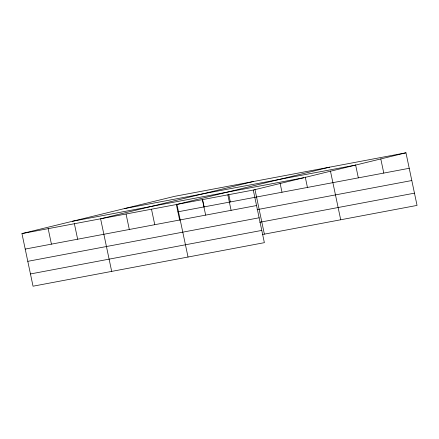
<?xml version="1.0" encoding="UTF-8"?>
<svg xmlns="http://www.w3.org/2000/svg" width="439" height="439" viewBox="0 0 439 439"><rect width="100%" height="100%" fill="white"/><g stroke="black" fill="none" stroke-linecap="round" stroke-linejoin="round"><path stroke-width="0.66" d="M405.965 152.799L253.281 190.054L264.366 242.663L33.035 286.201L21.95 233.592L174.634 196.337L405.965 152.799L417.05 205.408L262.352 234.525M253.287 181.537L100.602 218.792L111.687 271.395M329.623 167.166L176.944 204.42L188.029 257.029M124.248 208.635L355.579 165.091M72.336 221.3L303.667 177.762M21.95 233.592L253.281 190.054M177.894 211.823L409.225 168.285M25.215 249.078L256.546 205.54M257.111 209.65L411.809 180.533M27.794 261.331L259.125 217.788M259.773 222.271L414.471 193.155M30.456 273.952L261.787 230.409M380.789 158.88L383.779 173.076M355.617 164.96L358.334 177.861M330.441 171.04L340.708 219.774M305.264 177.12L307.443 187.442M280.093 183.2L281.997 192.233M254.916 189.28L264.371 234.141M228.697 194.214L230.332 201.956M227.836 194.845L231.101 210.33M202.615 199.794L204.113 206.89M202.39 199.635L205.655 215.115M176.264 204.08L179.661 220.208M151.493 209.211L154.758 224.697M126.048 214.002L129.313 229.487M74.383 223.725L77.648 239.211M48.169 228.659L51.429 244.144"/></g></svg>
